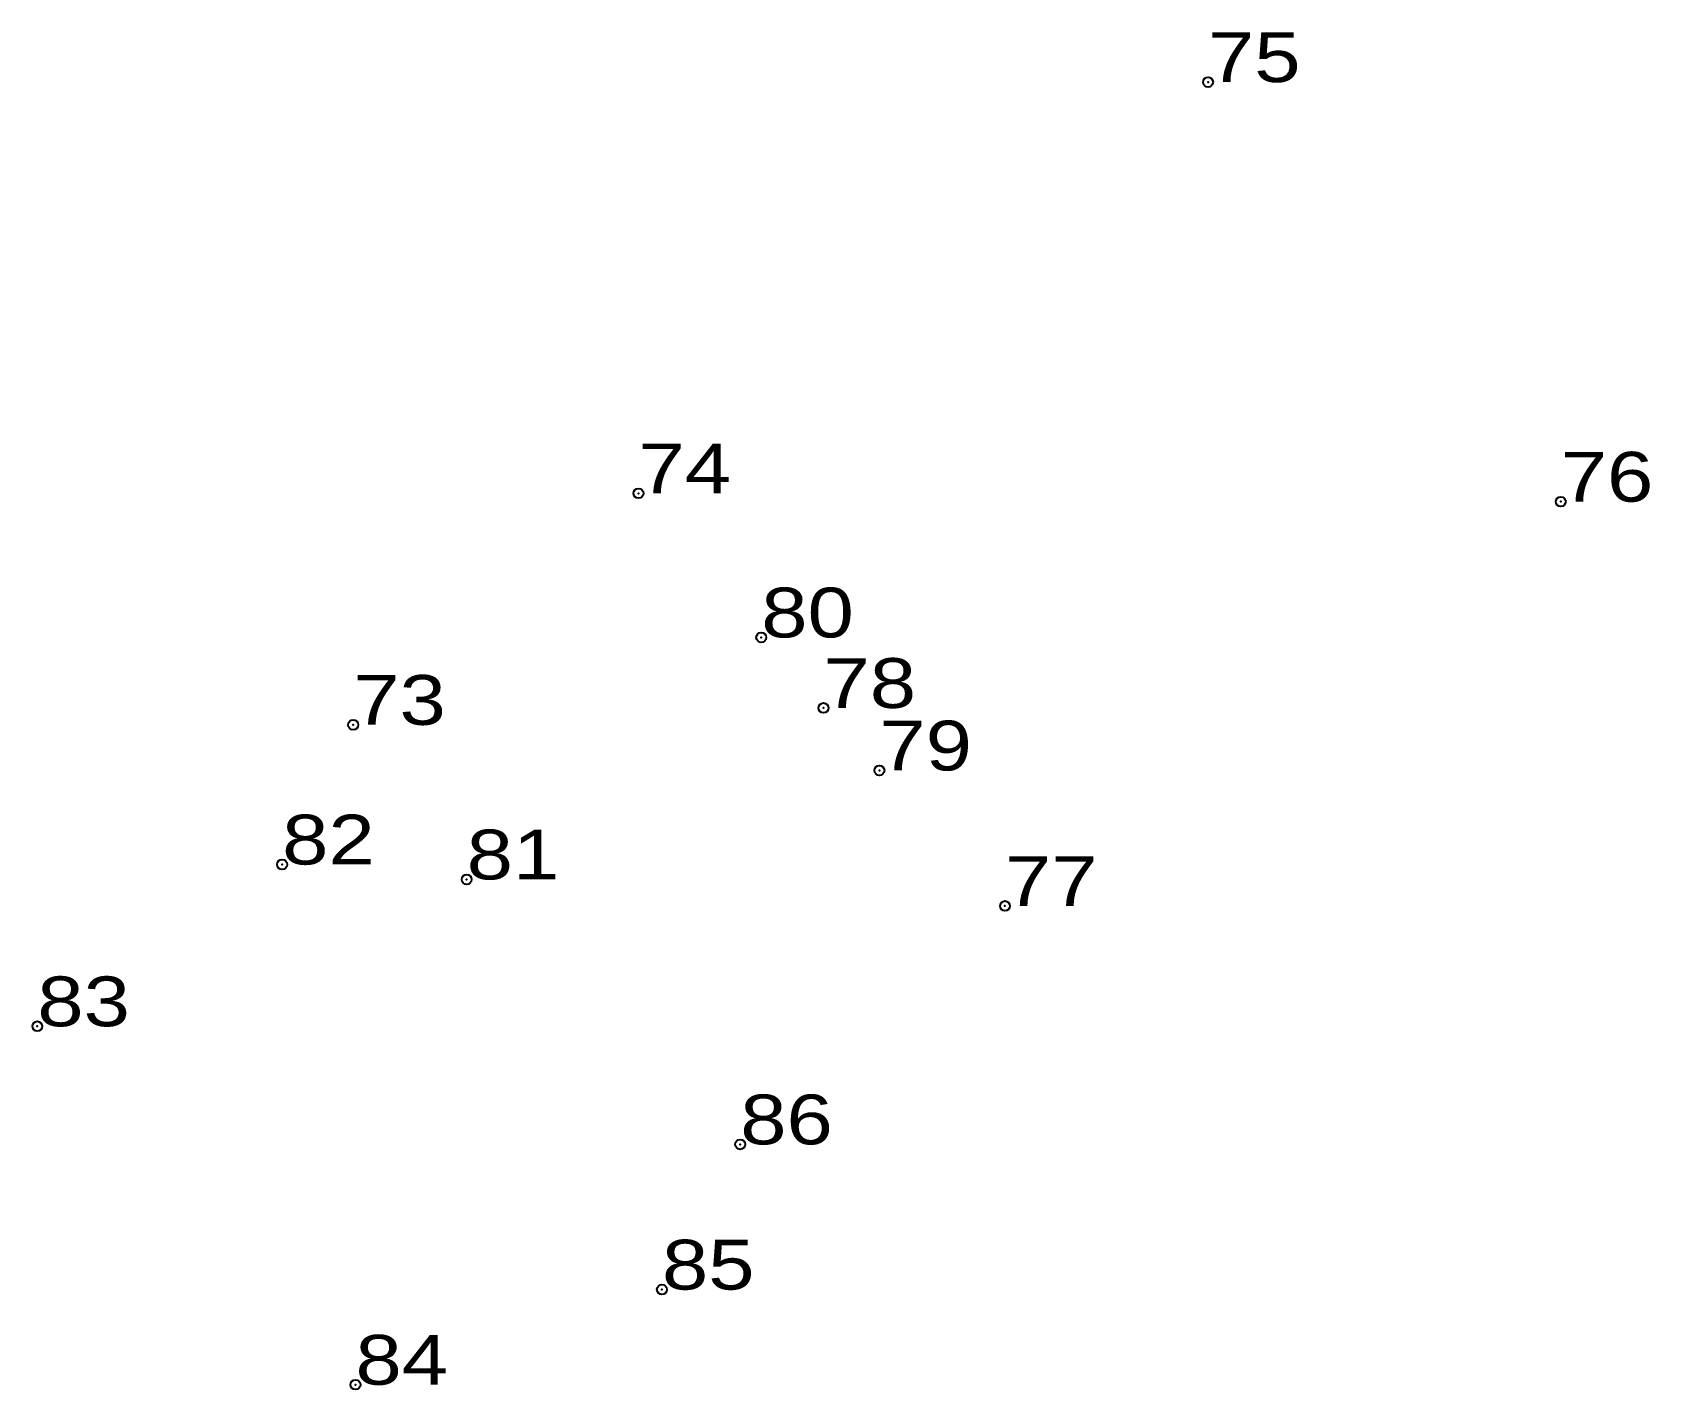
# Model space of a CAD drawing. Header units: metres. Extents: x 535399 to 543559, y 1835024 to 1838247.
# Drawn here: x 543500.4 to 543558.8, y 1835023.9 to 1835073 of the extents above.
import ezdxf

# ---------------------------------------------------------------- set-up
doc = ezdxf.new("R2010")
doc.units = ezdxf.units.M
doc.header["$LTSCALE"] = 0.72
doc.header["$PDMODE"] = 32
doc.header["$PDSIZE"] = 0.36
doc.layers.add('12', color=7, linetype='Continuous')
doc.layers.add('7', color=7, linetype='Continuous')

msp = doc.modelspace()

# ---------------------------------------------------------------- linework, layer by layer
at = {"layer": '7'}
for p in [(543542.88, 1835071.19), (543522.29, 1835056.32), (543555.63, 1835056.02), (543526.73, 1835051.11), (543528.98, 1835048.56), (543511.98, 1835047.95), (543531, 1835046.3), (543509.41, 1835042.9), (543516.08, 1835042.36), (543535.54, 1835041.4), (543500.56, 1835037.05), (543525.97, 1835032.78), (543523.14, 1835027.53), (543512.06, 1835024.09)]:
    msp.add_point(p, dxfattribs=at)

# ---------------------------------------------------------------- texts
at = {"layer": '12', "width": 1.25}
for s, p in [('75', (543542.88, 1835071.19)), ('74', (543522.29, 1835056.32)), ('76', (543555.63, 1835056.02)), ('80', (543526.73, 1835051.11)), ('78', (543528.98, 1835048.56)), ('73', (543511.98, 1835047.95)), ('79', (543531, 1835046.3)), ('82', (543509.41, 1835042.9)), ('81', (543516.08, 1835042.36)), ('77', (543535.54, 1835041.4)), ('83', (543500.56, 1835037.05)), ('86', (543525.97, 1835032.78)), ('85', (543523.14, 1835027.53)), ('84', (543512.06, 1835024.09))]:
    msp.add_text(s, height=1.8, dxfattribs=at).set_placement(p)

doc.saveas('drawing.dxf')
